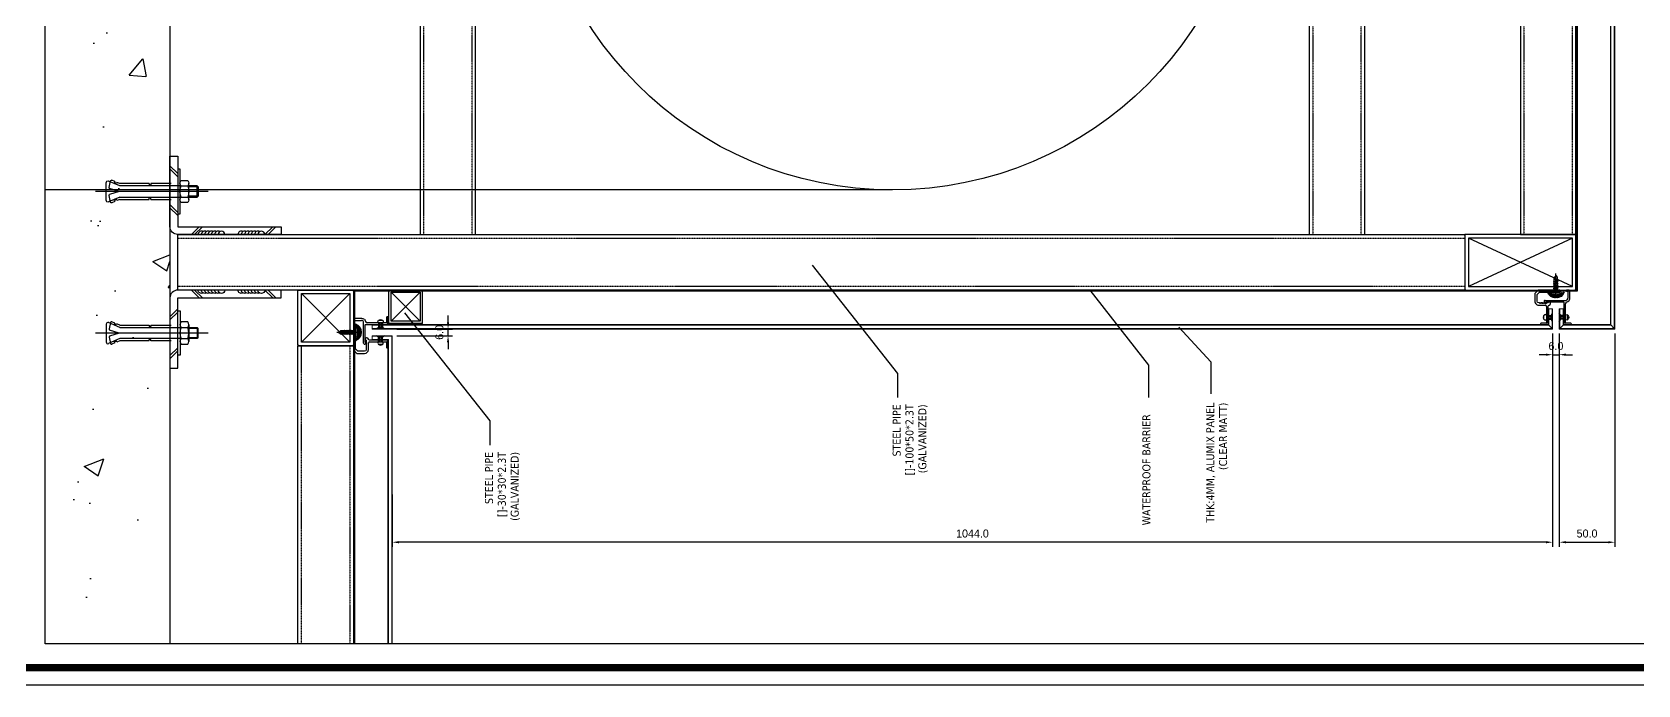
# Model space of a CAD drawing. Header units: millimetres. Extents: x 7297 to 60227, y -7497 to 19324.
# Drawn here: x 15960 to 17405, y 5186 to 5773 of the extents above; entities that cross this region are included whole.
import ezdxf

# ---------------------------------------------------------------- set-up
doc = ezdxf.new("R2010")
doc.units = ezdxf.units.MM
doc.linetypes.add('HIDDEN', pattern=[0.375, 0.25, -0.125])
for name, color, linetype in [('NS_AL_MOLD', 7, 'Continuous'), ('NS_BRACKET_NUTS', 1, 'Continuous'), ('NS_CAULKING', 8, 'Continuous'), ('NS_COL_GREEN', 3, 'Continuous'), ('NS_COL_MAGENTA', 6, 'Continuous'), ('NS_COL_RED', 1, 'Continuous'), ('NS_COL_YELLOW', 2, 'Continuous'), ('NS_CON', 8, 'Continuous'), ('NS_DIM', 1, 'Continuous'), ('NS_FORM', 7, 'Continuous'), ('NS_FRAME', 253, 'Continuous'), ('NS_GASKET_3M', 150, 'Continuous'), ('NS_PIPE_FRAME', 2, 'Continuous'), ('NS_RIVET_SCREW', 1, 'Continuous'), ('NS_TEXT', 2, 'Continuous'), ('NS_WATERPROOF', 150, 'Continuous'), ('NS_WELD', 1, 'Continuous')]:
    doc.layers.add(name, color=color, linetype=linetype)
doc.layers.add('NS_AL_PANEL', color=32, linetype='Continuous', lineweight=9)
doc.styles.add('Expo M', font='Expo M.ttf')
doc.dimstyles.new('DS2', dxfattribs={"dimscale": 2, "dimtxt": 1.8, "dimasz": 1.5, "dimexe": 1, "dimexo": 1, "dimgap": 0.5, "dimtad": 1, "dimtoh": 1, "dimdec": 1, "dimzin": 1, "dimdsep": 46, "dimtxsty": 'Expo M', "dimcen": 2, "dimadec": 1, "dimazin": 0, "dimtfac": 1, "dimtdec": 4, "dimtix": 1, "dimtmove": 1, "dimatfit": 3, "dimfxl": 1, "dimtolj": 1, "dimtzin": 1, "dimarcsym": 0})
doc.dimstyles.new('N-SPACE', dxfattribs={"dimscale": 4, "dimtxt": 1.8, "dimasz": 1.5, "dimexe": 1, "dimexo": 1, "dimgap": 1, "dimtad": 1, "dimtoh": 1, "dimdec": 1, "dimzin": 1, "dimdsep": 46, "dimtxsty": 'Expo M', "dimcen": 2, "dimclrd": 1, "dimclre": 1, "dimclrt": 2, "dimadec": 1, "dimazin": 0, "dimtfac": 1, "dimtdec": 1, "dimtix": 1, "dimtmove": 1, "dimatfit": 3, "dimfxl": 1, "dimtolj": 1, "dimtzin": 1, "dimarcsym": 0})
pattern_1 = [(45, (-549004.8037, 34338.6806), (-0.6735192091, 0.6735192091), []), (135, (-549004.8037, 34338.6806), (-0.6735192091, -0.6735192091), [])]

# ---------------------------------------------------------------- blocks, each defined once
blk = doc.blocks.new('*U101')
for p, q in [((1, 100), (0, 100)), ((0, 99), (0, 100)), ((0, 99), (0, 1)), ((49, 100), (1, 100)), ((3.2, 3.2), (46.8, 96.8)), ((46.8, 3.2), (3.2, 96.8)), ((49, 100), (50, 100)), ((50, 99), (50, 100)), ((50, 1), (50, 99)), ((0, 1), (0, 0)), ((1, 0), (0, 0)), ((50, 1), (50, 0)), ((1, 0), (49, 0)), ((49, 0), (50, 0))]:
    blk.add_line(p, q)
blk.add_lwpolyline([(3.2, 96.8), (3.2, 3.2), (46.8, 3.2), (46.8, 96.8)], close=True)
for centre, start, end in [((1, 99), 90, 180), ((49, 99), 0, 90), ((1, 1), 180, 270), ((49, 1), 270, 0)]:
    blk.add_arc(centre, 1, start, end)
blk = doc.blocks.new('*U238')
blk.add_lwpolyline([(0, 0), (50, 0), (50, 1158), (0, 1158)], close=True)
at = {"linetype": 'HIDDEN'}
blk.add_lwpolyline([(3.2, 0), (46.8, 0), (46.8, 1158), (3.2, 1158)], close=True, dxfattribs=at)
blk = doc.blocks.new('female-mold-origin')
for p, q in [((-41.3, 203.7, 16.5), (-41.3, 188.2, 16.5)), ((-34.9, 204.7, 16.5), (-40.3, 204.7, 16.5)), ((-39.8, 188.4, 16.5), (-39.8, 203.2, 16.5)), ((-39.5, 203.5, 16.5), (-34.9, 203.5, 16.5)), ((-48.5, 175.7, 16.5), (-51.8, 175.7, 16.5)), ((-51.8, 173.7, 16.5), (-32.8, 173.7, 16.5)), ((-48.3, 175.5, 16.5), (-48.5, 175.7, 16.5)), ((-48.1, 175.7, 16.5), (-48.3, 175.5, 16.5)), ((-33.5, 175.7, 16.5), (-48.1, 175.7, 16.5)), ((-43.3, 185.9, 16.5), (-43.3, 185.5, 16.5)), ((-42, 184.2, 16.5), (-41.5, 184.2, 16.5)), ((-41.3, 185.2, 16.5), (-40.3, 185.2, 16.5)), ((-41.3, 185.2, 16.5), (-41.3, 184.4, 16.5)), ((-40, 185.4, 16.5), (-40.1, 185.3, 16.5)), ((-39.6, 185.3, 16.5), (-39.7, 185.4, 16.5)), ((-39.2, 185.4, 16.5), (-39.3, 185.3, 16.5)), ((-38.8, 185.3, 16.5), (-38.9, 185.4, 16.5)), ((-32.8, 187.2, 16.5), (-38.6, 187.2, 16.5)), ((-38.4, 185.4, 16.5), (-38.5, 185.3, 16.5)), ((-38, 185.3, 16.5), (-38.1, 185.4, 16.5)), ((-37.6, 185.4, 16.5), (-37.7, 185.3, 16.5)), ((-37.2, 185.3, 16.5), (-37.3, 185.4, 16.5)), ((-36.8, 185.4, 16.5), (-36.9, 185.3, 16.5)), ((-36.4, 185.3, 16.5), (-36.5, 185.4, 16.5)), ((-36, 185.4, 16.5), (-36.1, 185.3, 16.5)), ((-35.6, 185.3, 16.5), (-35.7, 185.4, 16.5)), ((-35.2, 185.4, 16.5), (-35.3, 185.3, 16.5)), ((-34.8, 185.3, 16.5), (-34.9, 185.4, 16.5)), ((-34.4, 185.4, 16.5), (-34.5, 185.3, 16.5)), ((-34, 185.3, 16.5), (-34.1, 185.4, 16.5)), ((-33.6, 185.4, 16.5), (-33.7, 185.3, 16.5)), ((-33.2, 185.3, 16.5), (-33.3, 185.4, 16.5)), ((-31.4, 177.6, 16.5), (-33.1, 175.8, 16.5)), ((-33, 185.2, 16.5), (-32.8, 185.2, 16.5)), ((-32.1, 174, 16.5), (-29.6, 176.6, 16.5)), ((-31.3, 183.7, 16.5), (-31.3, 177.9, 16.5)), ((-29.3, 177.3, 16.5), (-29.3, 183.7, 16.5))]:
    blk.add_line(p, q)
for centre, radius, start, end in [((-40.3, 203.7, 16.5), 1, 90, 180), ((-39.5, 203.2, 16.5), 0.3, 90, 180), ((-34.9, 204.1, 16.5), 0.6, 270, 90), ((-38.6, 188.4, 16.5), 1.2, 180, 270), ((-51.8, 174.7, 16.5), 1, 90, 270), ((-42, 185.9, 16.5), 1.3, 97.4947, 180), ((-42, 185.5, 16.5), 1.3, 180, 270), ((-41.5, 184.4, 16.5), 0.2, 270, 0), ((-40.3, 185.4, 16.5), 0.2, 270, 315), ((-39.9, 185.3, 16.5), 0.2, 45, 135), ((-39.5, 185.4, 16.5), 0.2, 225, 315), ((-39.1, 185.3, 16.5), 0.2, 45, 135), ((-38.7, 185.4, 16.5), 0.2, 225, 315), ((-38.3, 185.3, 16.5), 0.2, 45, 135), ((-37.9, 185.4, 16.5), 0.2, 225, 315), ((-37.5, 185.3, 16.5), 0.2, 45, 135), ((-37.1, 185.4, 16.5), 0.2, 225, 315), ((-36.7, 185.3, 16.5), 0.2, 45, 135), ((-36.3, 185.4, 16.5), 0.2, 225, 315), ((-35.9, 185.3, 16.5), 0.2, 45, 135), ((-35.5, 185.4, 16.5), 0.2, 225, 315), ((-35.1, 185.3, 16.5), 0.2, 45, 135), ((-34.7, 185.4, 16.5), 0.2, 225, 315), ((-34.3, 185.3, 16.5), 0.2, 45, 135), ((-33.9, 185.4, 16.5), 0.2, 225, 315), ((-33.5, 185.3, 16.5), 0.2, 45, 135), ((-33, 185.4, 16.5), 0.2, 225, 270), ((-32.8, 183.7, 16.5), 3.5, 360, 90), ((-32.8, 174.7, 16.5), 1, 270, 315), ((-30.3, 177.3, 16.5), 1, 315, 360)]:
    blk.add_arc(centre, radius, start, end)
at = {"extrusion": (0, 0, -1)}
for centre, radius, start, end in [((42.3, 188.2, -16.5), 1, 180, 262.5053), ((33.5, 176.2, -16.5), 0.5, 225, 270), ((32.8, 183.7, -16.5), 1.5, 90, 180), ((31.8, 177.9, -16.5), 0.5, 180, 225)]:
    blk.add_arc(centre, radius, start, end, dxfattribs=at)
blk = doc.blocks.new('피스')
for p, q in [((-4, 1.5), (-4, 1)), ((-4, 1.5), (4, 1.5)), ((-3, 0), (3, 0)), ((-0.5, 3), (-0.4, 2.3)), ((-0.4, 2.3), (0.4, 2.3)), ((0, 5), (0, -16.8)), ((0.5, 3), (0.4, 2.3)), ((4, 1.5), (4, 1)), ((2, -1.5), (-2, -2)), ((-1.5, -1.5), (-2, -2)), ((-2, -2), (-1.5, -2.5)), ((-1.5, -3.5), (-2, -4)), ((2, -3.5), (-2, -4)), ((-2, -4), (-1.5, -4.5)), ((-1.5, -5.5), (-2, -6)), ((2, -5.5), (-2, -6)), ((-2, -6), (-1.5, -6.5)), ((-1.5, -7.5), (-2, -8)), ((2, -7.5), (-2, -8)), ((-2, -8), (-1.5, -8.5)), ((-1.5, -9.5), (-2, -10)), ((2, -9.5), (-2, -10)), ((-2, -10), (-1.5, -10.5)), ((-1.5, -0.5), (-1.5, -1.5)), ((1.5, -1), (-1.5, -1.5)), ((1.5, -2), (-1.5, -2.5)), ((-1.5, -2.5), (-1.5, -3.5)), ((1.5, -3), (-1.5, -3.5)), ((1.5, -4), (-1.5, -4.5)), ((-1.5, -4.5), (-1.5, -5.5)), ((1.5, -5), (-1.5, -5.5)), ((1.5, -6), (-1.5, -6.5)), ((-1.5, -6.5), (-1.5, -7.5)), ((1.5, -7), (-1.5, -7.5)), ((1.5, -8), (-1.5, -8.5)), ((-1.5, -8.5), (-1.5, -9.5)), ((1.5, -9), (-1.5, -9.5)), ((1.5, -10), (-1.5, -10.5)), ((-1.5, -10.5), (-1.5, -13.5)), ((0, -15), (-1.5, -13.5)), ((-1.3, -13.5), (-1.3, -12)), ((0, -15), (-1.3, -13.5)), ((0, -15), (1.5, -13)), ((1.5, -13), (0.6, -11.5)), ((1.5, -0.5), (1.5, -1)), ((1.5, -1), (2, -1.5)), ((2, -1.5), (1.5, -2)), ((1.5, -2), (1.5, -3)), ((1.5, -3), (2, -3.5)), ((2, -3.5), (1.5, -4)), ((1.5, -4), (1.5, -5)), ((1.5, -5), (2, -5.5)), ((2, -5.5), (1.5, -6)), ((1.5, -6), (1.5, -7)), ((1.5, -7), (2, -7.5)), ((2, -7.5), (1.5, -8)), ((1.5, -8), (1.5, -9)), ((1.5, -9), (2, -9.5)), ((2, -9.5), (1.5, -10)), ((1.5, -10), (1.5, -13))]:
    blk.add_line(p, q)
for centre, radius, start, end in [((0, -3.1), 6.08, 94.7146, 131.1121), ((-3, 1), 1, 180, 270), ((-2, -0.5), 0.5, 0, 90), ((0, -3.1), 6.08, 48.8879, 85.2854), ((2, -0.5), 0.5, 90, 180), ((3, 1), 1, 270, 0), ((-0.3, -12), 1, 30.0863, 180)]:
    blk.add_arc(centre, radius, start, end)
blk = doc.blocks.new('N-SCREW')
blk.add_blockref('피스', (17.3, -1))
blk = doc.blocks.new('flat_rivet')
for p, q in [((13688.1, 7905, 0), (13688.1, 7908.5, 0)), ((13690.4, 7908.5), (13694.6, 7908.5)), ((13690.4, 7907.5), (13694.6, 7907.5)), ((13690.4, 7906), (13694.6, 7906)), ((13690.4, 7905), (13694.6, 7905)), ((13694.6, 7908.5), (13695.9, 7910.5)), ((13694.6, 7905), (13694.6, 7908.5)), ((13695.9, 7903), (13694.6, 7905))]:
    blk.add_line(p, q)
at = {"ltscale": 3}
blk.add_line((13690.4, 7908.5), (13690.4, 7905), dxfattribs=at)
for centre, radius, start, end in [((13689.6, 7906.7, 0), 2.2, 133.0029, 226.9971), ((13689.2, 7907.9), 1.3, 27.3471, 152.6529), ((13689.2, 7905.6), 1.3, 207.3471, 332.6529)]:
    blk.add_arc(centre, radius, start, end)
blk = doc.blocks.new('SCREW_COVER')
h = blk.add_hatch()
h.set_pattern_fill('ANSI37', color=256, scale=0.3, angle=360, style=0, pattern_type=2)
h.set_pattern_definition(pattern_1)
h.paths.add_polyline_path([(209804.7, 123357.3), (209804.7, 123359.8), (209804.5, 123359.8), (209804.2, 123359.8), (209804, 123359.8), (209803.8, 123359.8), (209803.6, 123359.8), (209803.4, 123359.8), (209803.1, 123359.9), (209802.9, 123359.9), (209802.7, 123359.9), (209802.5, 123360), (209802.3, 123360), (209802.1, 123360.1), (209801.6, 123360.1), (209801.2, 123360.3), (209801.2, 123360.3), (209801.2, 123360.3), (209801.1, 123360.3), (209801.1, 123360.3), (209801.1, 123360.3), (209801.1, 123360.3), (209801, 123360.3), (209801, 123360.3), (209801, 123360.3), (209800.9, 123360.3), (209800.9, 123360.3), (209800.9, 123360.3), (209800.9, 123360.4), (209800.8, 123360.4), (209800.8, 123360.4), (209800.8, 123360.4), (209800.7, 123360.4), (209800.7, 123360.4), (209800.7, 123360.4), (209800.7, 123360.5), (209800.6, 123360.5), (209800.6, 123360.5), (209800.6, 123360.5), (209800.6, 123360.5), (209800.5, 123360.5), (209800.5, 123360.6), (209800.5, 123360.6), (209800.5, 123360.6), (209800.4, 123360.6), (209800.4, 123360.6), (209800.4, 123360.7), (209800.4, 123360.7), (209800.3, 123360.7), (209800.3, 123360.7), (209800.3, 123360.8), (209800.3, 123360.8), (209800.3, 123360.8), (209800.2, 123360.8), (209800.2, 123360.9), (209800.2, 123360.9), (209800.2, 123360.9), (209800.2, 123361), (209800.2, 123361), (209800.1, 123361), (209800.1, 123361), (209800.1, 123361.1), (209800.1, 123361.1), (209800.1, 123361.1), (209800.1, 123361.2), (209800.1, 123361.2), (209800.1, 123361.2), (209800.1, 123361.2), (209800.1, 123361.3), (209800, 123361.3), (209800, 123361.3), (209800, 123361.4), (209800, 123361.4), (209800, 123361.4), (209800, 123361.4), (209800, 123361.5), (209800, 123361.5), (209800, 123361.5), (209800, 123361.6), (209800, 123361.6), (209800, 123362.3), (209797.2, 123362.3), (209797.3, 123362), (209797.4, 123361.8), (209797.5, 123361.6), (209797.6, 123361.3), (209797.7, 123361.1), (209797.8, 123360.9), (209798, 123360.7), (209798.1, 123360.5), (209798.3, 123360.2), (209798.5, 123360), (209798.7, 123359.8), (209798.8, 123359.6), (209799, 123359.4), (209799.2, 123359.3), (209799.4, 123359.1), (209799.6, 123358.9), (209799.9, 123358.8), (209800.1, 123358.6), (209800.3, 123358.4), (209800.5, 123358.3), (209800.8, 123358.2), (209801, 123358.1), (209801.3, 123357.9), (209801.5, 123357.8), (209801.7, 123357.7), (209802, 123357.7), (209802.2, 123357.6), (209802.5, 123357.5), (209802.7, 123357.4), (209803, 123357.4), (209803.3, 123357.4), (209803.5, 123357.3), (209803.8, 123357.3), (209804, 123357.3), (209804.3, 123357.3), (209804.5, 123357.3)])
h.paths.add_polyline_path([(209805.1, 123359.8), (209805.1, 123359.8), (209805.1, 123359.8)])
h = blk.add_hatch()
h.set_pattern_fill('ANSI37', color=256, scale=0.3, angle=360, style=0, pattern_type=2)
h.set_pattern_definition(pattern_1)
h.paths.add_polyline_path([(209804.7, 123357.3), (209804.7, 123359.8), (209804.9, 123359.8), (209805.1, 123359.8), (209805.3, 123359.8), (209805.5, 123359.8), (209805.8, 123359.8), (209806, 123359.8), (209806.2, 123359.9), (209806.4, 123359.9), (209806.6, 123359.9), (209806.9, 123360), (209807.1, 123360), (209807.3, 123360.1), (209807.7, 123360.1), (209808.1, 123360.3), (209808.1, 123360.3), (209808.2, 123360.3), (209808.2, 123360.3), (209808.2, 123360.3), (209808.3, 123360.3), (209808.3, 123360.3), (209808.3, 123360.3), (209808.3, 123360.3), (209808.4, 123360.3), (209808.4, 123360.3), (209808.4, 123360.3), (209808.5, 123360.3), (209808.5, 123360.4), (209808.5, 123360.4), (209808.5, 123360.4), (209808.6, 123360.4), (209808.6, 123360.4), (209808.6, 123360.4), (209808.7, 123360.4), (209808.7, 123360.5), (209808.7, 123360.5), (209808.7, 123360.5), (209808.8, 123360.5), (209808.8, 123360.5), (209808.8, 123360.5), (209808.8, 123360.6), (209808.9, 123360.6), (209808.9, 123360.6), (209808.9, 123360.6), (209808.9, 123360.6), (209809, 123360.7), (209809, 123360.7), (209809, 123360.7), (209809, 123360.7), (209809, 123360.8), (209809.1, 123360.8), (209809.1, 123360.8), (209809.1, 123360.8), (209809.1, 123360.9), (209809.1, 123360.9), (209809.1, 123360.9), (209809.2, 123361), (209809.2, 123361), (209809.2, 123361), (209809.2, 123361), (209809.2, 123361.1), (209809.2, 123361.1), (209809.2, 123361.1), (209809.3, 123361.2), (209809.3, 123361.2), (209809.3, 123361.2), (209809.3, 123361.2), (209809.3, 123361.3), (209809.3, 123361.3), (209809.3, 123361.3), (209809.3, 123361.4), (209809.3, 123361.4), (209809.3, 123361.4), (209809.3, 123361.4), (209809.3, 123361.5), (209809.3, 123361.5), (209809.3, 123361.5), (209809.3, 123361.6), (209809.3, 123361.6), (209809.3, 123362.3), (209812.2, 123362.3), (209812.1, 123362), (209812, 123361.8), (209811.9, 123361.6), (209811.8, 123361.3), (209811.6, 123361.1), (209811.5, 123360.9), (209811.4, 123360.7), (209811.2, 123360.5), (209811, 123360.2), (209810.9, 123360), (209810.7, 123359.8), (209810.5, 123359.6), (209810.3, 123359.4), (209810.1, 123359.3), (209809.9, 123359.1), (209809.7, 123358.9), (209809.5, 123358.8), (209809.3, 123358.6), (209809, 123358.4), (209808.8, 123358.3), (209808.6, 123358.2), (209808.3, 123358.1), (209808.1, 123357.9), (209807.8, 123357.8), (209807.6, 123357.7), (209807.4, 123357.7), (209807.1, 123357.6), (209806.8, 123357.5), (209806.6, 123357.4), (209806.3, 123357.4), (209806.1, 123357.4), (209805.8, 123357.3), (209805.6, 123357.3), (209805.3, 123357.3), (209805.1, 123357.3), (209804.8, 123357.3)])
h.paths.add_polyline_path([(209804.2, 123359.8), (209804.2, 123359.8), (209804.2, 123359.8)])
for centre, start, end in [((209804.4, 123365.1), 200.8427, 271.6915), ((209804.9, 123365.1), 268.3085, 339.1573)]:
    blk.add_arc(centre, 7.79, start, end)
blk = doc.blocks.new('*U98')
for p, q in [((1, 50), (0, 50)), ((0, 49), (0, 50)), ((0, 49), (0, 1)), ((49, 50), (1, 50)), ((3.2, 3.2), (46.8, 46.8)), ((46.8, 3.2), (3.2, 46.8)), ((49, 50), (50, 50)), ((50, 49), (50, 50)), ((50, 1), (50, 49)), ((0, 1), (0, 0)), ((1, 0), (0, 0)), ((50, 1), (50, 0)), ((1, 0), (49, 0)), ((49, 0), (50, 0))]:
    blk.add_line(p, q)
blk.add_lwpolyline([(3.2, 46.8), (3.2, 3.2), (46.8, 3.2), (46.8, 46.8)], close=True)
for centre, start, end in [((1, 49), 90, 180), ((49, 49), 0, 90), ((1, 1), 180, 270), ((49, 1), 270, 0)]:
    blk.add_arc(centre, 1, start, end)
blk = doc.blocks.new('*U239')
blk.add_lwpolyline([(0, 0), (50, 0), (50, 268.1), (0, 268.1)], close=True)
at = {"linetype": 'HIDDEN'}
blk.add_lwpolyline([(3.2, 0), (46.8, 0), (46.8, 268.1), (3.2, 268.1)], close=True, dxfattribs=at)
blk = doc.blocks.new('*D305')
at = {"layer": 'NS_DIM', "color": 1, "lineweight": -2, "transparency": 16777216}
for p, q in [((16288.4, 5506.3), (16338.6, 5506.3)), ((16334.6, 5512.3), (16334.6, 5518.3)), ((16334.6, 5500.3), (16334.6, 5506.3)), ((16288.4, 5500.3), (16338.6, 5500.3)), ((16334.6, 5494.3), (16334.6, 5488.3))]:
    blk.add_line(p, q, dxfattribs=at)
at = {"layer": 'NS_DIM', "color": 1, "transparency": 16777216}
for points in [[(16333.6, 5512.3), (16335.6, 5512.3), (16334.6, 5506.3)], [(16333.6, 5494.3), (16335.6, 5494.3), (16334.6, 5500.3)]]:
    blk.add_solid(points, dxfattribs=at)
at = {"layer": 'NS_DIM', "color": 2, "transparency": 16777216, "insert": (16326.8, 5503.3), "char_height": 7.2, "attachment_point": 5, "rotation": 90, "style": 'Expo M'}
blk.add_mtext('\\A1;6.0', dxfattribs=at)
blk = doc.blocks.new('male-mold')
for p, q in [((-241, 13.7, -850.5), (-239.7, 14.7, -850.5)), ((-239.4, 13.3, -850.5), (-240.8, 13.3, -850.5)), ((-239.4, 13.3, -850.5), (-239.4, -2.4, -850.5)), ((-238.1, 13.9, -850.5), (-238.1, -4.5, -850.5)), ((-259.9, -3.7, -850.5), (-259.9, -9.1, -850.5)), ((-239.7, -2.7, -850.5), (-258.9, -2.7, -850.5)), ((-258.7, -9.1, -850.5), (-258.7, -4.5, -850.5)), ((-258.4, -4.2, -850.5), (-241.3, -4.2, -850.5)), ((-236.6, -8.2, -850.5), (-229.7, -8.2, -850.5)), ((-230.4, -6.5, -850.5), (-236.1, -6.5, -850.5)), ((-229.9, -6, -850.5), (-229.9, -5.5, -850.5)), ((-228.9, -7.4, -850.5), (-228.9, -5.5, -850.5))]:
    blk.add_line(p, q)
for centre, radius, start, end in [((-239.1, 13.9, -850.5), 1, 360, 127.1884), ((-240.8, 13.5, -850.5), 0.24, 127.1884, 270), ((-258.9, -3.7, -850.5), 1, 90, 180), ((-259.3, -9.1, -850.5), 0.6, 180, 0), ((-258.4, -4.5, -850.5), 0.3, 90, 180), ((-241.3, -5.8, -850.5), 1.6, 13.4233, 90), ((-239.7, -2.4, -850.5), 0.3, 270, 360), ((-236.6, -5.2, -850.5), 3, 224.427, 270), ((-236.1, -4.5, -850.5), 2, 180, 270), ((-230.4, -6, -850.5), 0.5, 270, 0), ((-229.4, -5.5, -850.5), 0.5, 0, 180), ((-229.7, -7.4, -850.5), 0.85, 270, 0)]:
    blk.add_arc(centre, radius, start, end)
at = {"extrusion": (0, 0, -1)}
blk.add_arc((235.9, -4.5, 850.5), 4, 315.573, 346.5767, dxfattribs=at)
blk = doc.blocks.new('*U237')
blk.add_lwpolyline([(0, 0), (50, 0), (50, 730), (0, 730)], close=True)
at = {"linetype": 'HIDDEN'}
blk.add_lwpolyline([(3.2, 0), (46.8, 0), (46.8, 730), (3.2, 730)], close=True, dxfattribs=at)
blk = doc.blocks.new('A$C0843732F')
for centre, start in [((0, -3), 90), ((0, -6), 150), ((0, -9), 150), ((0, -12), 150), ((0, -15), 150), ((0, -18), 150), ((0, -21), 150)]:
    blk.add_arc(centre, 3, start, 270)
blk = doc.blocks.new('set anchor')
for p, q in [((0, -27.2), (0, 74.1)), ((-8.9, 56.5), (-10.1, 59.4)), ((-3.7, 61.8), (-9.5, 60.5)), ((-5, 52), (-9.4, 62.2)), ((7.9, 64.5), (-7.9, 64.5)), ((0, 52.8), (-2.7, 61.3)), ((0, 52.8), (2.7, 61.3)), ((9.5, 60.5), (3.7, 61.8)), ((5, 52), (9.4, 62.2)), ((8.9, 56.5), (10.1, 59.4)), ((-8.9, 56.5), (-8, 56.8)), ((-8.2, 54.8), (-7.3, 55.2)), ((-7.1, 52), (-8.2, 54.8)), ((-7.3, 55.2), (-8, 56.8)), ((-7.1, 25.8), (-7.1, 52)), ((-5, -2), (-5, 52)), ((5, 52), (5, -2)), ((7.1, 52), (8.2, 54.8)), ((7.1, 52), (7.1, 25.8)), ((7.3, 55.2), (8, 56.8)), ((8.2, 54.8), (7.3, 55.2)), ((8.9, 56.5), (8, 56.8)), ((-7.1, 25.8), (-5.8, 25.8)), ((-7.1, 6), (-7.1, 24.2)), ((-7.1, 24.2), (-5.8, 24.2)), ((-5.8, 24.2), (-5.8, 25.8)), ((7.1, 25.8), (5.8, 25.8)), ((5.8, 24.2), (5.8, 25.8)), ((7.1, 24.2), (5.8, 24.2)), ((7.1, 24.2), (7.1, 6)), ((-20, 0), (20, 0)), ((-20, -2), (-20, 0)), ((20, 0), (20, -2)), ((20, -2), (-20, -2)), ((7.5, -2), (-7.5, -2)), ((7.5, -2), (-7.5, -2)), ((7.5, -10), (-7.5, -10)), ((-5, -3), (-5, -9)), ((-5, -17.4), (-5, -10)), ((-4.2, -18.2), (-4.2, -10)), ((4.2, -18.2), (4.2, -10)), ((5, -3), (5, -9)), ((5, -10), (5, -17.4)), ((5, -17.4), (-5, -17.4)), ((-4.2, -18.2), (-5, -17.4)), ((-4.2, -18.2), (4.2, -18.2)), ((5, -17.4), (4.2, -18.2))]:
    blk.add_line(p, q)
blk.add_lwpolyline([(5, -3, 0.202073), (-5, -3, 0.404145), (-10, -3), (-10, -9, 0.404145), (-5, -9, 0.202073), (5, -9, 0.404145), (10, -9), (10, -3, 0.404145)], format="xyb", close=True)
for centre, radius, start, end in [((-9.3, 59.7), 0.833, 102.5288, 201.8014), ((-7.9, 62.8), 1.67, 90, 203.4287), ((-3.5, 61), 0.833, 17.6501, 102.5288), ((3.5, 61), 0.833, 77.4712, 162.3499), ((7.9, 62.8), 1.67, 336.5713, 90), ((9.3, 59.7), 0.833, 338.1986, 77.4712)]:
    blk.add_arc(centre, radius, start, end)
blk = doc.blocks.new('*U234')
blk.add_lwpolyline([(0, 0), (50, 0), (50, 730), (0, 730)], close=True)
at = {"linetype": 'HIDDEN'}
blk.add_lwpolyline([(3.2, 0), (46.8, 0), (46.8, 730), (3.2, 730)], close=True, dxfattribs=at)
blk = doc.blocks.new('*U235')
blk.add_lwpolyline([(0, 0), (50, 0), (50, 730), (0, 730)], close=True)
at = {"linetype": 'HIDDEN'}
blk.add_lwpolyline([(3.2, 0), (46.8, 0), (46.8, 730), (3.2, 730)], close=True, dxfattribs=at)
blk = doc.blocks.new('AL-TEMPLATE')
at = {"color": 7, "ltscale": 2}
blk.add_lwpolyline([(1972.34, 1515.25), (1972.34, 921.25), (2812.34, 921.25), (2812.34, 1515.25)], close=True, dxfattribs=at)
at = {"color": 8, "const_width": 2.5}
blk.add_lwpolyline([(1976.34, 1509.45), (2808.34, 1509.45), (2808.34, 927.05), (1976.34, 927.05)], close=True, dxfattribs=at)
at = {"color": 9}
blk.add_lwpolyline([(1984.07, 1501.32), (2709.08, 1501.32), (2709.08, 935.18), (1984.07, 935.18)], close=True, dxfattribs=at)
blk = doc.blocks.new('*D304')
at = {"layer": 'NS_DIM', "color": 1, "lineweight": -2, "transparency": 16777216}
for p, q in [((17328.4, 5502.3), (17328.4, 5310.6)), ((16284.4, 5357.5), (16284.4, 5310.6)), ((17322.4, 5314.6), (16290.4, 5314.6))]:
    blk.add_line(p, q, dxfattribs=at)
at = {"layer": 'NS_DIM', "color": 1, "transparency": 16777216}
for points in [[(16290.4, 5315.6), (16290.4, 5313.6), (16284.4, 5314.6)], [(17322.4, 5315.6), (17322.4, 5313.6), (17328.4, 5314.6)]]:
    blk.add_solid(points, dxfattribs=at)
at = {"layer": 'NS_DIM', "color": 2, "transparency": 16777216, "insert": (16806.4, 5322.4), "char_height": 7.2, "attachment_point": 5, "style": 'Expo M'}
blk.add_mtext('\\A1;1044.0', dxfattribs=at)
blk = doc.blocks.new('*D303')
at = {"layer": 'NS_DIM', "color": 1, "lineweight": -2, "transparency": 16777216}
for p, q in [((17328.4, 5502.3), (17328.4, 5479.2)), ((17334.4, 5502.3), (17334.4, 5479.2)), ((17322.4, 5483.2), (17316.4, 5483.2)), ((17328.4, 5483.2), (17334.4, 5483.2)), ((17340.4, 5483.2), (17346.4, 5483.2))]:
    blk.add_line(p, q, dxfattribs=at)
at = {"layer": 'NS_DIM', "color": 1, "transparency": 16777216}
for points in [[(17322.4, 5484.2), (17322.4, 5482.2), (17328.4, 5483.2)], [(17340.4, 5484.2), (17340.4, 5482.2), (17334.4, 5483.2)]]:
    blk.add_solid(points, dxfattribs=at)
at = {"layer": 'NS_DIM', "color": 2, "transparency": 16777216, "insert": (17331.4, 5491), "char_height": 7.2, "attachment_point": 5, "style": 'Expo M'}
blk.add_mtext('\\A1;6.0', dxfattribs=at)
blk = doc.blocks.new('*D302')
at = {"layer": 'NS_DIM', "color": 1, "lineweight": -2, "transparency": 16777216}
for p, q in [((17334.4, 5502.3), (17334.4, 5310.6)), ((17384.4, 5502.3), (17384.4, 5310.6)), ((17340.4, 5314.6), (17378.4, 5314.6))]:
    blk.add_line(p, q, dxfattribs=at)
at = {"layer": 'NS_DIM', "color": 1, "transparency": 16777216}
for points in [[(17340.4, 5315.6), (17340.4, 5313.6), (17334.4, 5314.6)], [(17378.4, 5315.6), (17378.4, 5313.6), (17384.4, 5314.6)]]:
    blk.add_solid(points, dxfattribs=at)
at = {"layer": 'NS_DIM', "color": 2, "transparency": 16777216, "insert": (17359.4, 5322.4), "char_height": 7.2, "attachment_point": 5, "style": 'Expo M'}
blk.add_mtext('\\A1;50.0', dxfattribs=at)

msp = doc.modelspace()

# ---------------------------------------------------------------- hatches: boundary and pattern name
at = {"layer": 'NS_CON'}
h = msp.add_hatch(dxfattribs=at)
h.set_pattern_fill('AR-CONC', color=256)
h.set_pattern_definition([(50, (133035.61, 16740.32), (182.18467, -15.93909), [19.05, -209.55]), (355, (133035.6, 16740.32), (-35.24342, 191.05685), [15.24, -167.64058]), (100.45144, (133050.79, 16739), (146.94125, 175.11775), [16.19, -178.09024]), (46.1842, (133035.6, 16791.12), (271.07904, -42.04233), [28.575, -314.325]), (96.63556, (133058.2, 16787.62), (237.40413, 247.4261), [24.285, -267.1356]), (351.18415, (133035.6, 16791.12), (237.40413, 247.4261), [22.85997, -251.4597]), (21, (133061.01, 16778.42), (151.6144, -102.2652), [19.05, -209.55]), (326, (133061, 16778.42), (61.80203, 184.18797), [15.24, -167.64]), (71.45144, (133073.64, 16769.9), (213.41642, 81.92277), [16.19, -178.08994]), (37.5, (133035.61, 16740.32), (3.088603, 84.55504), [0, -165.608, 0, -170.18, 0, -168.275]), (7.5, (133035.61, 16740.32), (66.81966, 100.180575), [0, -97.028, 0, -161.798, 0, -64.135]), (327.5, (132978.966, 16740.32), (135.590595, -5.728744), [0, -63.5, 0, -198.12, 0, -262.89]), (317.5, (132953.57, 16740.32), (148.12918, 25.42649), [0, -82.55, 0, -131.572, 0, -186.69])])
h.paths.add_polyline_path([(16084.4, 5223.16), (15972, 5223.16), (15972, 6717.76), (16084.4, 6717.76)])
at = {"layer": 'NS_GASKET_3M'}
h = msp.add_hatch(dxfattribs=at)
h.set_pattern_fill('JIS_WOOD', color=256, angle=180, style=0, pattern_type=2)
h.set_pattern_definition([(225, (10063.6134, 11548.9124), (0.5, -0.5), [])])
h.paths.add_polyline_path([(16281.4, 5510.3), (16311.4, 5510.3), (16311.4, 5511.3), (16281.4, 5511.3)])

# ---------------------------------------------------------------- linework, layer by layer
at = {"layer": 'NS_AL_PANEL'}
for p, q in [((17380.4, 5510.3), (17380.4, 6402.3)), ((17380.9, 6402.8), (17380.9, 5509.8)), ((17383.9, 5506.8), (17383.9, 6405.8)), ((17384.4, 6406.3), (17384.4, 5506.3)), ((17328.4, 5524.3), (17324.4, 5524.3)), ((17324.4, 5524.3), (17324.4, 5510.3)), ((17324.9, 5524.3), (17324.9, 5509.8)), ((17327.9, 5506.8), (17327.9, 5524.3)), ((17328.4, 5506.3), (17328.4, 5524.3)), ((17338.4, 5524.3), (17334.4, 5524.3)), ((17334.4, 5524.3), (17334.4, 5506.3)), ((17334.9, 5524.3), (17334.9, 5506.8)), ((17337.9, 5509.8), (17337.9, 5524.3)), ((17338.4, 5510.3), (17338.4, 5524.3)), ((16266.4, 5510.3), (16266.4, 5506.3)), ((17324.4, 5510.3), (16266.4, 5510.3)), ((17324.9, 5509.8), (16266.4, 5509.8)), ((17327.9, 5506.8), (16266.4, 5506.8)), ((17328.4, 5506.3), (16266.4, 5506.3)), ((17324.4, 5510.3), (17327.9, 5506.8)), ((17334.4, 5506.3), (17384.4, 5506.3)), ((17338.4, 5510.3), (17334.9, 5506.8)), ((17383.9, 5506.8), (17334.9, 5506.8)), ((17380.9, 5509.8), (17337.9, 5509.8)), ((17380.4, 5510.3), (17338.4, 5510.3)), ((17380.4, 5510.3), (17383.9, 5506.8)), ((16266.4, 5496.3), (16266.4, 5500.3)), ((16266.4, 5500.3), (16284.4, 5500.3)), ((16266.4, 5499.8), (16283.9, 5499.8)), ((16280.9, 5496.8), (16266.4, 5496.8)), ((16280.4, 5496.3), (16266.4, 5496.3)), ((16280.4, 5496.3), (16280.4, 5223.16)), ((16280.9, 5496.8), (16280.9, 5223.16)), ((16283.9, 5499.8), (16283.9, 5223.16)), ((16284.4, 5500.3), (16284.4, 5223.16))]:
    msp.add_line(p, q, dxfattribs=at)
at = {"layer": 'NS_BRACKET_NUTS'}
for points in [[(16184.4, 5598.3), (16184.4, 5591.3), (16091.4, 5591.3, -0.4142136), (16084.4, 5598.3), (16084.4, 5661.55), (16091.4, 5661.55), (16091.4, 5598.3)], [(16184.4, 5534.3), (16184.4, 5541.3), (16091.4, 5541.3, 0.4142136), (16084.4, 5534.3), (16084.4, 5471.05), (16091.4, 5471.05), (16091.4, 5534.3)]]:
    msp.add_lwpolyline(points, format="xyb", close=True, dxfattribs=at)
at = {"layer": 'NS_COL_GREEN'}
msp.add_circle((16734.4, 5956.3), 325, dxfattribs=at)
at = {"layer": 'NS_COL_MAGENTA'}
msp.add_line((16734.4, 5631.3), (15972, 5631.3), dxfattribs=at)
at = {"layer": 'NS_COL_RED', "ltscale": 8}
for p, q in [((16091.4, 5646.05), (16084.4, 5653.05)), ((16091.4, 5643.22), (16084.4, 5650.22)), ((16091.4, 5611.1), (16084.4, 5618.1)), ((16091.4, 5608.27), (16084.4, 5615.27)), ((16110.68, 5598.3), (16103.68, 5591.3)), ((16113.51, 5598.3), (16106.51, 5591.3)), ((16176.85, 5598.3), (16169.85, 5591.3)), ((16179.67, 5598.3), (16172.67, 5591.3)), ((16110.68, 5534.3), (16103.68, 5541.3)), ((16113.51, 5534.3), (16106.51, 5541.3)), ((16176.85, 5534.3), (16169.85, 5541.3)), ((16179.67, 5534.3), (16172.67, 5541.3)), ((16091.4, 5524.32), (16084.4, 5517.32)), ((16091.4, 5521.49), (16084.4, 5514.49)), ((16091.4, 5489.37), (16084.4, 5482.37)), ((16091.4, 5486.54), (16084.4, 5479.54))]:
    msp.add_line(p, q, dxfattribs=at)
at = {"layer": 'NS_COL_YELLOW'}
msp.add_line((16084.4, 6306.3), (16084.4, 5223.16), dxfattribs=at)
at = {"layer": 'NS_GASKET_3M'}
msp.add_lwpolyline([(16281.4, 5510.3), (16311.4, 5510.3), (16311.4, 5511.3), (16281.4, 5511.3)], close=True, dxfattribs=at)
at = {"layer": 'NS_WATERPROOF', "ltscale": 3}
for p, q in [((17349.9, 6372.3), (17349.9, 5540.3)), ((17350.4, 6372.3), (17350.4, 5540.3)), ((17350.4, 5540.8), (16249.9, 5540.8)), ((16249.9, 5540.8), (16249.9, 5223.16)), ((17350.4, 5540.3), (16249.9, 5540.3)), ((16250.4, 5540.8), (16250.4, 5223.16))]:
    msp.add_line(p, q, dxfattribs=at)

# ---------------------------------------------------------------- block references
at = {"layer": 'NS_AL_MOLD'}
for name, p, rotation in [('female-mold-origin', (17283.14, 5715, -16.48), 180), ('male-mold', (17335.68, 5770.16, 850.48), 89.99999999999999), ('male-mold', (16020.54, 5507.58, 850.48), 180), ('female-mold-origin', (16075.7, 5455.04, -16.48), 270)]:
    msp.add_blockref(name, p, dxfattribs=dict(at, rotation=rotation))
at = {"layer": 'NS_BRACKET_NUTS', "xscale": -1, "rotation": 90}
msp.add_blockref('set anchor', (16091.4, 5629.92), dxfattribs=at)
at = {"layer": 'NS_BRACKET_NUTS', "rotation": 90.00000000000001}
msp.add_blockref('set anchor', (16091.4, 5502.67), dxfattribs=at)
at = {"layer": 'NS_CAULKING', "xscale": -1}
msp.add_blockref('SCREW_COVER', (227136.07, -117822.98), dxfattribs=at)
at = {"layer": 'NS_CAULKING', "xscale": -1, "rotation": 90}
msp.add_blockref('SCREW_COVER', (139613.68, 215307.97), dxfattribs=at)
at = {"layer": 'NS_FORM', "xscale": 2.64, "yscale": 2.64, "zscale": 2.64}
msp.add_blockref('AL-TEMPLATE', (10734.05, 2754.28), dxfattribs=at)
at = {"layer": 'NS_FRAME', "rotation": 180}
for name, p in [('*U235', (16359.4, 6321.3)), ('*U234', (17159.4, 6321.3)), ('*U237', (17349.4, 6321.3))]:
    msp.add_blockref(name, p, dxfattribs=at)
at = {"layer": 'NS_FRAME', "xscale": -1}
for name, p, rotation in [('*U238', (17249.4, 5591.3), 90), ('*U239', (16199.4, 5491.3), 180)]:
    msp.add_blockref(name, p, dxfattribs=dict(at, rotation=rotation))
at = {"layer": 'NS_PIPE_FRAME', "rotation": 90}
msp.add_blockref('*U101', (17349.4, 5541.3), dxfattribs=at)
at = {"layer": 'NS_PIPE_FRAME', "xscale": -1, "rotation": 90}
msp.add_blockref('*U98', (16249.4, 5541.3), dxfattribs=at)
at = {"layer": 'NS_PIPE_FRAME', "xscale": -0.6, "yscale": 0.6, "zscale": 0.6}
msp.add_blockref('*U98', (16311.4, 5511.3), dxfattribs=at)
at = {"layer": 'NS_RIVET_SCREW'}
for name, p, rotation in [('N-SCREW', (17348.65, 5538.27), 180), ('N-SCREW', (16252.43, 5520.55), 270), ('flat_rivet', (24180.62, -8195.6), 90.00000000000001)]:
    msp.add_blockref(name, p, dxfattribs=dict(at, rotation=rotation))
msp.add_blockref('flat_rivet', (3632.5, -2389.93), dxfattribs=at)
at = {"layer": 'NS_RIVET_SCREW', "xscale": -1}
msp.add_blockref('flat_rivet', (31030.3, -2389.93), dxfattribs=at)
at = {"layer": 'NS_RIVET_SCREW', "xscale": -1, "rotation": 90}
msp.add_blockref('flat_rivet', (24180.62, 19202.2), dxfattribs=at)
at = {"layer": 'NS_WELD', "extrusion": (0, 0, -1), "xscale": -1, "zscale": -1, "rotation": 89.99999999999993}
for p in [(-16133.75, 5591.3), (-16169.58, 5591.3)]:
    msp.add_blockref('A$C0843732F', p, dxfattribs=at)
at = {"layer": 'NS_WELD', "extrusion": (0, 0, -1), "zscale": -1, "rotation": 90.00000000000007}
for p in [(-16133.75, 5541.3), (-16169.58, 5541.3)]:
    msp.add_blockref('A$C0843732F', p, dxfattribs=at)

# ---------------------------------------------------------------- texts
at = {"layer": 'NS_TEXT', "char_height": 7.2, "rotation": 90, "line_spacing_factor": 0.963855}
for s, insert, width, attachment_point in [('\\pxqr;{\\fTahoma|b0|i0|c0|p34;STEEL PIPE\\P[]-\\fTahoma|b0|i0|c129|p34;10\\fTahoma|b0|i0|c0|p34;0*\\fTahoma|b0|i0|c129|p34;5\\fTahoma|b0|i0|c0|p34;0*2.3T\\P(GALVANIZED)}', (16734.58, 5438.56), 109.4191, 3), ('\\pxqr;{\\fTahoma|b0|i0|c0|p34;T\\fTahoma|b0|i0|c129|p34;HK:4MM,\\fTahoma|b0|i0|c0|p34; \\fTahoma|b0|i0|c129|p34;ALUMIX\\fTahoma|b0|i0|c0|p34; PANEL\\P(CLEAR MATT)}', (17016.7, 5440.09), 136.0889, 3), ('\\fTahoma;WATERPROOF BARRIER', (16959.33, 5329.81), 112.4594, 1), ('\\pxqr;{\\fTahoma|b0|i0|c0|p34;STEEL PIPE\\P[]-\\fTahoma|b0|i0|c129|p34;3\\fTahoma|b0|i0|c0|p34;0*\\fTahoma|b0|i0|c129|p34;3\\fTahoma|b0|i0|c0|p34;0*2.3T\\P(GALVANIZED)}', (16367.8, 5395.77), 109.4191, 3)]:
    msp.add_mtext(s, dxfattribs=dict(at, insert=insert, width=width, attachment_point=attachment_point))

# ---------------------------------------------------------------- dimensions: what is measured, and where the dimension line sits
at = {"layer": 'NS_DIM'}
dim = msp.add_linear_dim(base=(16334.6, 5506.3), p1=(16284.4, 5500.3), p2=(16284.4, 5506.3), angle=270, dimstyle='N-SPACE', dxfattribs=at)
dim.commit()
dim.dimension.update_dxf_attribs({"geometry": '*D305', "text_midpoint": (16326.82, 5503.3)})
for base, p1, p2, picture, middle in [((16284.4, 5314.62), (17328.4, 5506.3), (16284.4, 5361.48), '*D304', (16806.4, 5322.4)), ((17334.4, 5483.2), (17328.4, 5506.3), (17334.4, 5506.3), '*D303', (17331.4, 5490.98)), ((17384.4, 5314.62), (17334.4, 5506.3), (17384.4, 5506.3), '*D302', (17359.4, 5322.4))]:
    dim = msp.add_linear_dim(base=base, p1=p1, p2=p2, dimstyle='N-SPACE', dxfattribs=at)
    dim.commit()
    dim.dimension.update_dxf_attribs({"geometry": picture, "text_midpoint": middle})

# ---------------------------------------------------------------- leaders
for points in [[(16662.15, 5563.65), (16739.1, 5466.41), (16739.1, 5444.61)], [(16912.08, 5541.3), (16964.85, 5473.82), (16964.85, 5444.83)], [(16295.36, 5520.86), (16372.32, 5423.62), (16372.32, 5401.82)], [(16992.12, 5508.07), (17021.02, 5476.92), (17021.02, 5447.94)]]:
    msp.add_leader(points, dimstyle='DS2', override={"dimgap": 0.5, "dimtad": 0}, dxfattribs=at)

doc.saveas('drawing.dxf')
